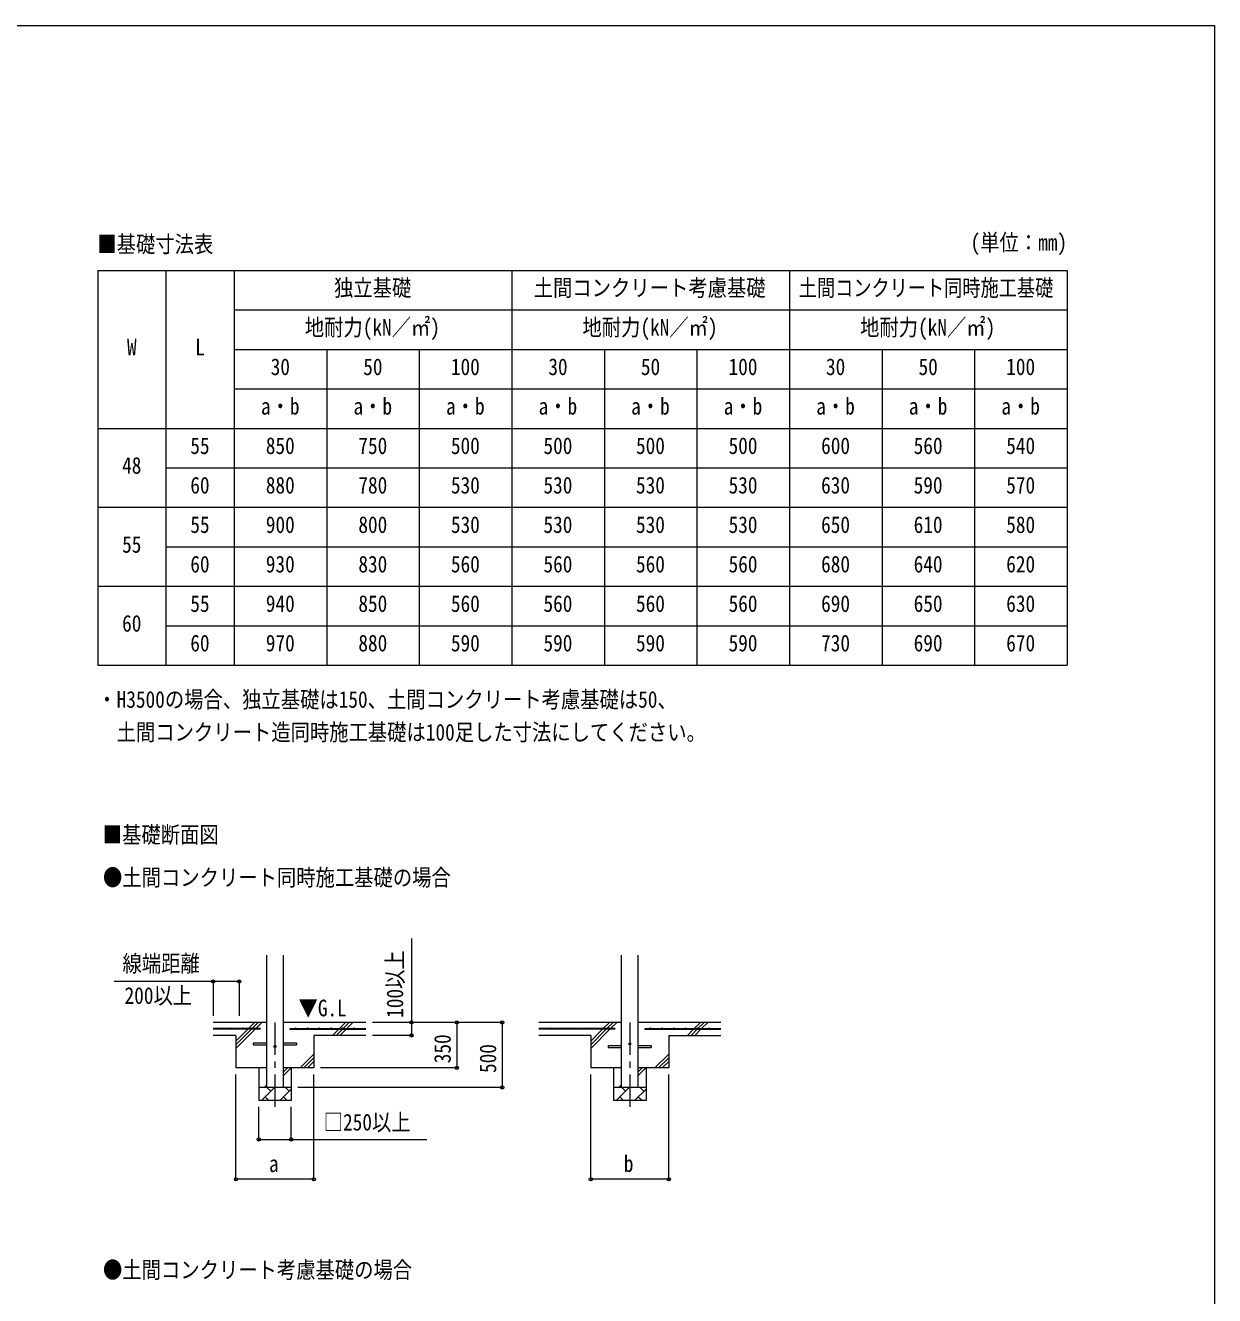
# Model space of a CAD drawing. Units: millimetres at full size, sheet at 1:50; details may follow other scales. Extents: x -14053 to 14053, y -9700 to 9700.
# Drawn here: x 4191 to 13347, y -75 to 9700 of the extents above; entities that cross this region are included whole.
import ezdxf
from ezdxf.enums import TextEntityAlignment as Align

# ---------------------------------------------------------------- set-up
doc = ezdxf.new("R2010")
doc.units = ezdxf.units.MM
doc.header["$LTSCALE"] = 50
doc.header["$PDMODE"] = 32
doc.header["$PDSIZE"] = 25
doc.linetypes.add('CHAIN1', pattern=[8, 5, -1, 1, -1])
for name, color, linetype, lineweight in [('0-D_記号', 7, 'Continuous', 9), ('0-E_枠', 7, 'Continuous', 9), ('F-0_ﾚｲﾔ240', 7, 'Continuous', 9)]:
    doc.layers.add(name, color=color, linetype=linetype, lineweight=lineweight)
doc.styles.add('ＭＳ ゴシック', font='')
doc.styles.get('ＭＳ ゴシック').set_extended_font_data('MS Gothic')

msp = doc.modelspace()

# ---------------------------------------------------------------- linework, layer by layer
at = {"layer": '0-D_記号'}
for p, q in [((4748.56, 7814.3), (4748.56, 4776.8)), ((4748.56, 7814.3), (12211.06, 7814.3)), ((5273.56, 7814.3), (5273.56, 4776.8)), ((5798.56, 7814.3), (5798.56, 4776.8)), ((7936.06, 7814.3), (7936.06, 4776.8)), ((10073.56, 7814.3), (10073.56, 4776.8)), ((12211.06, 7814.3), (12211.06, 4776.8)), ((5798.56, 7510.55), (12211.06, 7510.55)), ((5798.56, 7206.8), (12211.06, 7206.8)), ((6511.06, 7206.8), (6511.06, 4776.8)), ((7223.56, 7206.8), (7223.56, 4776.8)), ((8648.56, 7206.8), (8648.56, 4776.8)), ((9361.06, 7206.8), (9361.06, 4776.8)), ((10786.06, 7206.8), (10786.06, 4776.8)), ((11498.56, 7206.8), (11498.56, 4776.8)), ((5798.56, 6903.05), (12211.06, 6903.05)), ((4748.56, 6599.3), (12211.06, 6599.3)), ((5273.56, 6295.55), (12211.06, 6295.55)), ((4748.56, 5991.8), (12211.06, 5991.8)), ((5273.56, 5688.05), (12211.06, 5688.05)), ((4748.56, 5384.3), (12211.06, 5384.3)), ((5273.56, 5080.55), (12211.06, 5080.55)), ((4748.56, 4776.8), (12211.06, 4776.8))]:
    msp.add_line(p, q, dxfattribs=at)
at = {"layer": '0-E_枠', "color": 6, "lineweight": 5}
for p, q in [((7163.72, 2672.94), (7163.72, 1927.22)), ((5637.72, 2342.47), (5637.72, 2077.22)), ((5837.72, 2342.47), (5637.72, 2342.47)), ((5837.72, 2342.47), (5837.72, 2077.22)), ((7862.72, 2027.22), (6862.72, 2027.22)), ((7163.72, 1927.22), (6862.72, 1927.22)), ((5812.72, 820.25), (5812.72, 1627.22)), ((6412.72, 820.25), (6412.72, 1627.22)), ((8544.25, 820.25), (8544.25, 1627.22)), ((9144.25, 820.25), (9144.25, 1627.22)), ((5987.72, 1127.22), (5987.72, 1377.22)), ((6237.72, 1127.22), (6237.72, 1377.22)), ((5987.72, 1127.22), (6237.72, 1127.22)), ((6412.72, 820.25), (5812.72, 820.25)), ((9144.25, 820.25), (8544.25, 820.25))]:
    msp.add_line(p, q, dxfattribs=at)
at = {"layer": '0-E_枠', "color": 4, "lineweight": 13}
for p, q in [((6050.22, 1527.22), (6050.22, 2545.31)), ((6175.22, 2545.31), (6175.22, 1527.22)), ((8781.75, 1527.22), (8781.75, 2545.31)), ((8906.75, 2545.31), (8906.75, 1527.22)), ((5947.72, 1870.22), (6050.22, 1870.22)), ((5947.72, 1854.22), (5947.72, 1870.22)), ((6175.22, 1870.22), (6277.72, 1870.22)), ((6277.72, 1870.22), (6277.72, 1854.22)), ((5947.72, 1854.22), (6050.22, 1854.22)), ((6175.22, 1854.22), (6277.72, 1854.22)), ((8679.25, 1850.22), (8781.75, 1850.22)), ((8679.25, 1834.22), (8679.25, 1850.22)), ((8679.25, 1834.22), (8781.75, 1834.22)), ((8906.75, 1850.22), (9009.25, 1850.22)), ((8906.75, 1834.22), (9009.25, 1834.22)), ((9009.25, 1850.22), (9009.25, 1834.22))]:
    msp.add_line(p, q, dxfattribs=at)
at = {"layer": '0-E_枠', "color": 6, "lineweight": 18}
for p, q in [((5637.72, 2342.47), (4875.17, 2342.47)), ((6237.72, 1127.22), (7280.81, 1127.22))]:
    msp.add_line(p, q, dxfattribs=at)
at = {"layer": '0-E_枠'}
for p, q in [((6050.22, 2027.22), (5637.72, 2027.22)), ((5812.72, 1827.22), (5960.22, 1974.72)), ((5812.72, 1883.78), (5903.65, 1974.72)), ((5812.72, 1855.5), (5931.93, 1974.72)), ((5908.65, 1979.72), (5956.15, 2027.22)), ((5936.93, 1979.72), (5984.43, 2027.22)), ((5965.22, 1979.72), (6012.72, 2027.22)), ((6812.72, 2027.22), (6175.22, 2027.22)), ((6556.15, 1927.22), (6603.65, 1974.72)), ((6584.43, 1927.22), (6631.93, 1974.72)), ((6608.65, 1979.72), (6656.15, 2027.22)), ((6612.72, 1927.22), (6660.22, 1974.72)), ((6636.93, 1979.72), (6684.43, 2027.22)), ((6665.22, 1979.72), (6712.72, 2027.22)), ((8781.75, 2027.22), (8144.25, 2027.22)), ((8544.25, 1827.22), (8691.75, 1974.72)), ((8544.25, 1883.78), (8635.18, 1974.72)), ((8544.25, 1855.5), (8663.47, 1974.72)), ((8640.18, 1979.72), (8687.68, 2027.22)), ((8668.47, 1979.72), (8715.97, 2027.22)), ((8696.75, 1979.72), (8744.25, 2027.22)), ((9544.25, 2027.22), (8906.75, 2027.22)), ((9287.68, 1927.22), (9335.18, 1974.72)), ((9315.97, 1927.22), (9363.47, 1974.72)), ((9340.18, 1979.72), (9387.68, 2027.22)), ((9344.25, 1927.22), (9391.75, 1974.72)), ((9368.47, 1979.72), (9415.97, 2027.22)), ((9396.75, 1979.72), (9444.25, 2027.22)), ((5812.72, 1927.22), (5637.72, 1927.22)), ((5812.72, 1927.22), (5812.72, 1677.22)), ((6812.72, 1927.22), (6412.72, 1927.22)), ((6412.72, 1927.22), (6412.72, 1677.22)), ((8544.25, 1927.22), (8144.25, 1927.22)), ((8544.25, 1927.22), (8544.25, 1677.22)), ((9144.25, 1927.22), (9144.25, 1677.22)), ((9144.25, 1927.22), (9544.25, 1927.22)), ((6306.15, 1677.22), (6412.72, 1783.78)), ((9037.68, 1677.22), (9144.25, 1783.78)), ((6050.22, 1677.22), (5812.72, 1677.22)), ((5987.72, 1677.22), (5987.72, 1427.22)), ((6175.22, 1615.55), (6236.88, 1677.22)), ((6175.22, 1643.83), (6208.6, 1677.22)), ((6412.72, 1677.22), (6175.22, 1677.22)), ((6237.72, 1677.22), (6237.72, 1427.22)), ((6334.43, 1677.22), (6412.72, 1755.5)), ((6362.72, 1677.22), (6412.72, 1727.22)), ((8781.75, 1677.22), (8544.25, 1677.22)), ((8719.25, 1677.22), (8719.25, 1427.22)), ((8906.75, 1615.55), (8968.42, 1677.22)), ((8906.75, 1643.83), (8940.14, 1677.22)), ((9144.25, 1677.22), (8906.75, 1677.22)), ((8969.25, 1677.22), (8969.25, 1427.22)), ((9065.97, 1677.22), (9144.25, 1755.5)), ((9094.25, 1677.22), (9144.25, 1727.22)), ((6237.72, 1527.22), (5987.72, 1527.22)), ((6008.45, 1427.22), (6108.45, 1527.22)), ((6030.31, 1527.22), (6050.22, 1547.12)), ((6079.9, 1498.66), (6051.35, 1527.22)), ((6149.87, 1427.22), (6237.72, 1515.06)), ((6221.32, 1498.66), (6192.77, 1527.22)), ((8969.25, 1527.22), (8719.25, 1527.22)), ((8739.99, 1427.22), (8839.99, 1527.22)), ((8761.85, 1527.22), (8781.75, 1547.12)), ((8811.44, 1498.66), (8782.88, 1527.22)), ((8881.41, 1427.22), (8969.25, 1515.06)), ((8952.86, 1498.66), (8924.3, 1527.22)), ((6237.72, 1427.22), (5987.72, 1427.22)), ((6037.01, 1455.77), (6065.56, 1427.22)), ((6178.43, 1455.77), (6206.98, 1427.22)), ((8969.25, 1427.22), (8719.25, 1427.22)), ((8768.54, 1455.77), (8797.1, 1427.22)), ((8909.96, 1455.77), (8938.52, 1427.22))]:
    msp.add_line(p, q, dxfattribs=at)
at = {"layer": '0-E_枠', "color": 3, "lineweight": 20}
for p, q in [((5997.72, 1979.72), (5637.72, 1979.72)), ((5997.72, 1974.72), (5637.72, 1974.72)), ((5997.72, 1979.72), (5997.72, 1974.72)), ((6227.72, 1979.72), (6812.72, 1979.72)), ((6227.72, 1979.72), (6227.72, 1974.72)), ((6227.72, 1974.72), (6812.72, 1974.72)), ((8729.25, 1979.72), (8144.25, 1979.72)), ((8729.25, 1974.72), (8144.25, 1974.72)), ((8729.25, 1979.72), (8729.25, 1974.72)), ((8959.25, 1979.72), (9544.25, 1979.72)), ((8959.25, 1979.72), (8959.25, 1974.72)), ((8959.25, 1974.72), (9544.25, 1974.72))]:
    msp.add_line(p, q, dxfattribs=at)
at = {"layer": '0-E_枠', "linetype": 'CHAIN1'}
for p, q in [((6112.72, 2027.22), (6112.72, 1361.27)), ((8844.25, 2027.22), (8844.25, 1361.27))]:
    msp.add_line(p, q, dxfattribs=at)
at = {"layer": '0-E_枠', "color": 6, "lineweight": 5}
for points in [[(7862.72, 2027.22), (7862.72, 1527.22), (6287.72, 1527.22)], [(7512.72, 2027.22), (7512.72, 1677.22), (6462.72, 1677.22)]]:
    msp.add_lwpolyline(points, dxfattribs=at)
at = {"layer": '0-E_枠', "color": 3, "lineweight": 20}
for centre in [(5682.72, 1982.22), (5772.72, 1982.22), (5862.72, 1982.22), (5952.72, 1982.22), (6272.72, 1982.22), (6362.72, 1982.22), (6452.72, 1982.22), (6542.72, 1982.22), (6632.72, 1982.22), (6722.72, 1982.22), (8234.25, 1982.22), (8324.25, 1982.22), (8414.25, 1982.22), (8504.25, 1982.22), (8594.25, 1982.22), (8684.25, 1982.22), (9004.25, 1982.22), (9094.25, 1982.22), (9184.25, 1982.22), (9274.25, 1982.22), (9364.25, 1982.22), (9454.25, 1982.22)]:
    msp.add_circle(centre, 2.5, dxfattribs=at)
at = {"layer": '0-E_枠', "color": 4, "lineweight": 13}
for centre in [(8844.25, 1862.22), (6112.72, 1842.22)]:
    msp.add_circle(centre, 8, dxfattribs=at)
at = {"layer": '0-E_枠', "color": 6}
for p in [(5637.72, 2342.47), (5837.72, 2342.47), (7163.72, 2027.22), (7512.72, 2027.22), (7862.72, 2027.22), (7163.72, 1927.22), (7512.72, 1677.22), (7862.72, 1527.22), (5987.72, 1127.22), (6237.72, 1127.22), (5812.72, 820.25), (6412.72, 820.25), (8544.25, 820.25), (9144.25, 820.25)]:
    msp.add_point(p, dxfattribs=at)
at = {"layer": 'F-0_ﾚｲﾔ240', "color": 5}
for p, q in [((-14053.43, 9700), (13346.57, 9700)), ((13346.57, 9700), (13346.57, -9700))]:
    msp.add_line(p, q, dxfattribs=at)

# ---------------------------------------------------------------- texts
at = {"layer": '0-D_記号', "style": 'ＭＳ ゴシック'}
for s, width, p in [('(単位：mm)', 0.85, (11467.6, 7927.64)), ('■基礎寸法表', 0.85, (4745.21, 7914.01)), ('独立基礎', 0.85, (6567.31, 7578.05)), ('土間コンクリート考慮基礎', 0.85, (8104.81, 7578.05)), ('土間コンクリート同時施工基礎', 0.8, (10144.81, 7578.05)), ('地耐力(kN／㎡)', 0.85, (6342.31, 7274.3)), ('地耐力(kN／㎡)', 0.85, (8479.81, 7274.3)), ('地耐力(kN／㎡)', 0.85, (10617.31, 7274.3)), ('W', 0.85, (4973.56, 7122.43)), ('L', 0.85, (5498.56, 7122.43)), ('30', 0.85, (6079.81, 6970.55)), ('50', 0.85, (6792.31, 6970.55)), ('100', 0.85, (7467.31, 6970.55)), ('30', 0.85, (8217.31, 6970.55)), ('50', 0.85, (8929.81, 6970.55)), ('100', 0.85, (9604.81, 6970.55)), ('30', 0.85, (10354.81, 6970.55)), ('50', 0.85, (11067.31, 6970.55)), ('100', 0.85, (11742.31, 6970.55)), ('a・b', 0.85, (6004.81, 6666.8)), ('a・b', 0.85, (6717.31, 6666.8)), ('a・b', 0.85, (7429.81, 6666.8)), ('a・b', 0.85, (8142.31, 6666.8)), ('a・b', 0.85, (8854.81, 6666.8)), ('a・b', 0.85, (9567.31, 6666.8)), ('a・b', 0.85, (10279.81, 6666.8)), ('a・b', 0.85, (10992.31, 6666.8)), ('a・b', 0.85, (11704.81, 6666.8)), ('55', 0.85, (5461.06, 6363.05)), ('850', 0.85, (6042.31, 6363.05)), ('750', 0.85, (6754.81, 6363.05)), ('500', 0.85, (7467.31, 6363.05)), ('500', 0.85, (8179.81, 6363.05)), ('500', 0.85, (8892.31, 6363.05)), ('500', 0.85, (9604.81, 6363.05)), ('600', 0.85, (10317.31, 6363.05)), ('560', 0.85, (11029.81, 6363.05)), ('540', 0.85, (11742.31, 6363.05)), ('48', 0.85, (4936.06, 6211.18)), ('60', 0.85, (5461.06, 6059.3)), ('880', 0.85, (6042.31, 6059.3)), ('780', 0.85, (6754.81, 6059.3)), ('530', 0.85, (7467.31, 6059.3)), ('530', 0.85, (8179.81, 6059.3)), ('530', 0.85, (8892.31, 6059.3)), ('530', 0.85, (9604.81, 6059.3)), ('630', 0.85, (10317.31, 6059.3)), ('590', 0.85, (11029.81, 6059.3)), ('570', 0.85, (11742.31, 6059.3)), ('55', 0.85, (5461.06, 5755.55)), ('900', 0.85, (6042.31, 5755.55)), ('800', 0.85, (6754.81, 5755.55)), ('530', 0.85, (7467.31, 5755.55)), ('530', 0.85, (8179.81, 5755.55)), ('530', 0.85, (8892.31, 5755.55)), ('530', 0.85, (9604.81, 5755.55)), ('650', 0.85, (10317.31, 5755.55)), ('610', 0.85, (11029.81, 5755.55)), ('580', 0.85, (11742.31, 5755.55)), ('55', 0.85, (4936.06, 5603.68)), ('60', 0.85, (5461.06, 5451.8)), ('930', 0.85, (6042.31, 5451.8)), ('830', 0.85, (6754.81, 5451.8)), ('560', 0.85, (7467.31, 5451.8)), ('560', 0.85, (8179.81, 5451.8)), ('560', 0.85, (8892.31, 5451.8)), ('560', 0.85, (9604.81, 5451.8)), ('680', 0.85, (10317.31, 5451.8)), ('640', 0.85, (11029.81, 5451.8)), ('620', 0.85, (11742.31, 5451.8)), ('55', 0.85, (5461.06, 5148.05)), ('940', 0.85, (6042.31, 5148.05)), ('850', 0.85, (6754.81, 5148.05)), ('560', 0.85, (7467.31, 5148.05)), ('560', 0.85, (8179.81, 5148.05)), ('560', 0.85, (8892.31, 5148.05)), ('560', 0.85, (9604.81, 5148.05)), ('690', 0.85, (10317.31, 5148.05)), ('650', 0.85, (11029.81, 5148.05)), ('630', 0.85, (11742.31, 5148.05)), ('60', 0.85, (4936.06, 4996.18)), ('60', 0.85, (5461.06, 4844.3)), ('970', 0.85, (6042.31, 4844.3)), ('880', 0.85, (6754.81, 4844.3)), ('590', 0.85, (7467.31, 4844.3)), ('590', 0.85, (8179.81, 4844.3)), ('590', 0.85, (8892.31, 4844.3)), ('590', 0.85, (9604.81, 4844.3)), ('730', 0.85, (10317.31, 4844.3)), ('690', 0.85, (11029.81, 4844.3)), ('670', 0.85, (11742.31, 4844.3)), ('・H3500の場合、独立基礎は150、土間コンクリート考慮基礎は50、', 0.85, (4745.21, 4410.46)), ('\u3000土間コンクリート造同時施工基礎は100足した寸法にしてください。', 0.85, (4745.21, 4158.33))]:
    msp.add_text(s, height=128.3, dxfattribs=dict(at, width=width)).set_placement(p, align=Align.BOTTOM_LEFT)
at = {"layer": '0-E_枠', "style": 'ＭＳ ゴシック', "width": 0.85}
for s, p in [('■基礎断面図', (4787.12, 3369.75)), ('●土間コンクリート同時施工基礎の場合', (4788.76, 3040.55)), ('線端距離', (4938.76, 2378.44)), ('200以上', (4954.94, 2132.01)), ('▼G.L', (6293.91, 2036.13)), ('□250以上', (6488.21, 1157.3)), ('b', (8798.5, 838)), ('a', (6066.97, 838)), ('●土間コンクリート考慮基礎の場合', (4788.76, 20.9))]:
    msp.add_text(s, height=128.3, dxfattribs=at).set_placement(p, align=Align.BOTTOM_LEFT)
for s, p in [('100以上', (7138.57, 2062.67)), ('350', (7504.51, 1713.47)), ('500', (7854.51, 1638.47))]:
    msp.add_text(s, height=128.3, rotation=90, dxfattribs=at).set_placement(p, align=Align.BOTTOM_LEFT)

doc.saveas('drawing.dxf')
